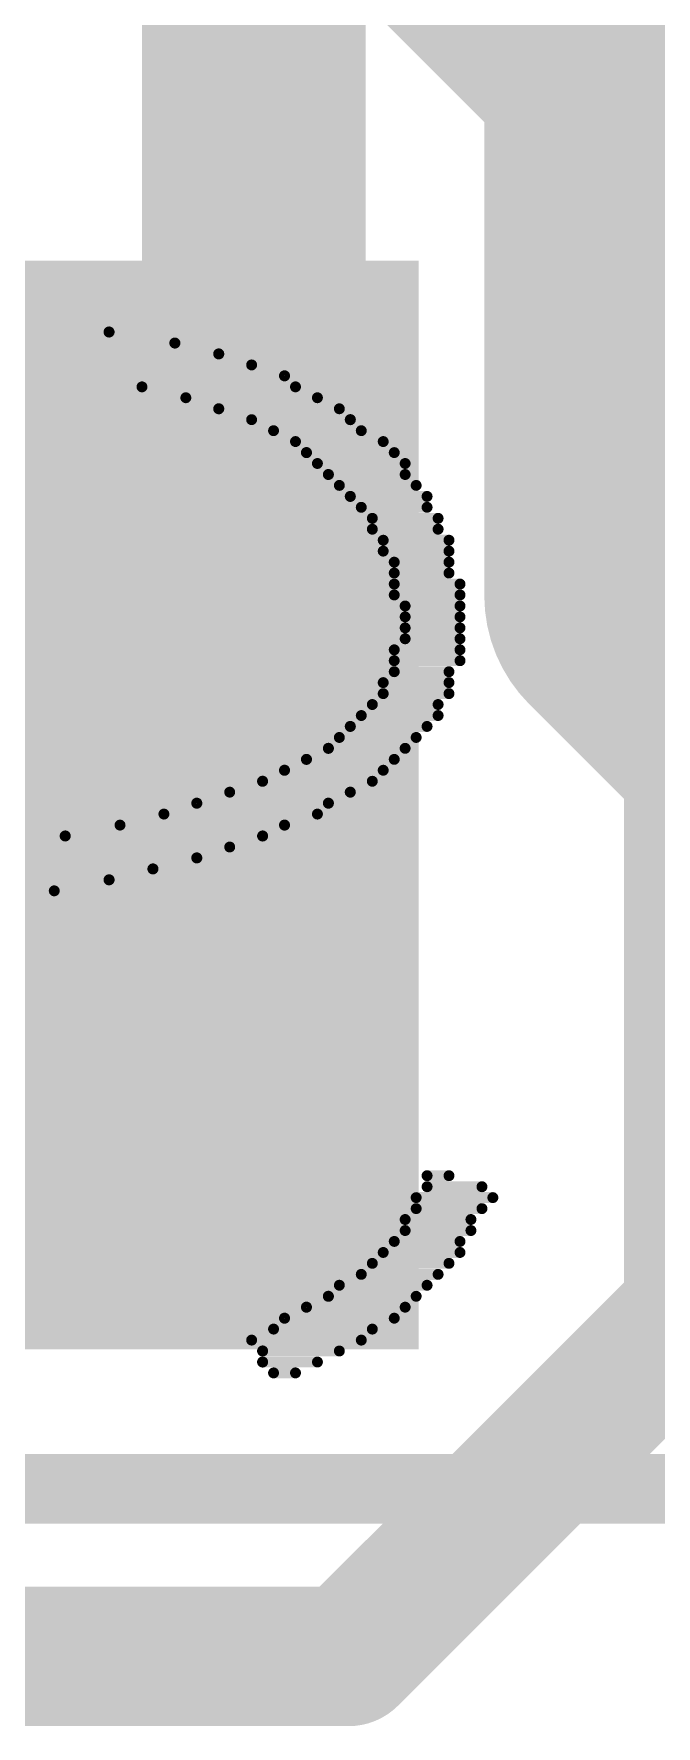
# Model space of a CAD drawing. Header units: inches. Extents: x -0.14 to 1.19, y -0.12 to 0.99.
# Drawn here: x 0.7148 to 0.7593, y 0.295 to 0.4163 of the extents above; entities that cross this region are included whole.
import ezdxf

# ---------------------------------------------------------------- set-up
doc = ezdxf.new("R2010")
doc.units = ezdxf.units.IN
doc.header["$MEASUREMENT"] = 0
for name, color, linetype in [('Bottom Layer', 5, 'Continuous'), ('Bottom Overlay', 54, 'Continuous'), ('Top Layer', 1, 'Continuous'), ('Top Overlay', 2, 'Continuous'), ('Via Holes', 16, 'Continuous')]:
    doc.layers.add(name, color=color, linetype=linetype)

# ---------------------------------------------------------------- blocks, each defined once
blk = doc.blocks.new('SO_14_36')
at = {"layer": 'Top Overlay'}
blk.add_lwpolyline([(-0.071, -0.173, 0.005, 0.005, 0), (0.071, -0.173, 0.005, 0.005, 0)], format="xyseb", dxfattribs=at)

msp = doc.modelspace()

# ---------------------------------------------------------------- hatches: boundary and pattern name
at = {"layer": 'Bottom Layer'}
h = msp.add_hatch(color=5, dxfattribs=at)
edge = h.paths.add_edge_path()
edge.add_arc((0.73, 0.35981), 0.01181, 0, 360)
at = {"layer": 'Top Layer'}
msp.add_hatch(color=1, dxfattribs=at).paths.add_polyline_path([(0.74231, 0.4), (0.611, 0.4), (0.611, 0.322), (0.74231, 0.322)])
h = msp.add_hatch(color=1, dxfattribs=at)
edge = h.paths.add_edge_path()
edge.add_arc((0.73, 0.35981), 0.01181, 0, 360)
at = {"layer": 'Via Holes'}
h = msp.add_hatch(color=7, dxfattribs=at)
edge = h.paths.add_edge_path()
edge.add_arc((0.73, 0.35981), 0.00591, 0, 360)

# ---------------------------------------------------------------- linework, layer by layer
at = {"layer": 'Bottom Layer'}
for points in [[(0.7305, 0.36031, 0.016, 0.016, 0), (0.7305, 0.7615, 0.016, 0.016, 0)], [(0.758, 0.376, 0.022, 0.022, 0), (0.758, 0.727, 0.022, 0.022, 0)], [(0.758, 0.376, 0.022, 0.022, 0), (0.799, 0.335, 0.022, 0.022, 0)], [(0.73, 0.35981, 0.016, 0.016, 0), (0.7305, 0.36031, 0.016, 0.016, 0)]]:
    msp.add_lwpolyline(points, format="xyseb", dxfattribs=at)
for points in [[(0.7525, 0.376, 0.011, 0.011, 1), (0.7635, 0.376, 0.011, 0.011, 1)], [(0.7525, 0.376, 0.011, 0.011, 1), (0.7635, 0.376, 0.011, 0.011, 1)], [(0.726, 0.35981, 0.008, 0.008, 1), (0.734, 0.35981, 0.008, 0.008, 1)], [(0.7265, 0.36031, 0.008, 0.008, 1), (0.7345, 0.36031, 0.008, 0.008, 1)], [(0.7265, 0.36031, 0.008, 0.008, 1), (0.7345, 0.36031, 0.008, 0.008, 1)]]:
    msp.add_lwpolyline(points, format="xyseb", close=True, dxfattribs=at)
at = {"layer": 'Bottom Overlay'}
for points in [[(0.70758, 0.3941, 0.000785, 0.000785, 0), (0.72485, 0.3941, 0.000785, 0.000785, 0)], [(0.70993, 0.39489, 0.000785, 0.000785, 0), (0.72014, 0.39489, 0.000785, 0.000785, 0)], [(0.70836, 0.39332, 0.000785, 0.000785, 0), (0.72799, 0.39332, 0.000785, 0.000785, 0)], [(0.70915, 0.39253, 0.000785, 0.000785, 0), (0.73035, 0.39253, 0.000785, 0.000785, 0)], [(0.70915, 0.39175, 0.000785, 0.000785, 0), (0.7327, 0.39175, 0.000785, 0.000785, 0)], [(0.7225, 0.39096, 0.000785, 0.000785, 0), (0.73349, 0.39096, 0.000785, 0.000785, 0)], [(0.72564, 0.39018, 0.000785, 0.000785, 0), (0.73506, 0.39018, 0.000785, 0.000785, 0)], [(0.72799, 0.38939, 0.000785, 0.000785, 0), (0.73663, 0.38939, 0.000785, 0.000785, 0)], [(0.73035, 0.38861, 0.000785, 0.000785, 0), (0.73741, 0.38861, 0.000785, 0.000785, 0)], [(0.73192, 0.38782, 0.000785, 0.000785, 0), (0.7382, 0.38782, 0.000785, 0.000785, 0)], [(0.73349, 0.38704, 0.000785, 0.000785, 0), (0.73977, 0.38704, 0.000785, 0.000785, 0)], [(0.73427, 0.38625, 0.000785, 0.000785, 0), (0.74055, 0.38625, 0.000785, 0.000785, 0)], [(0.73506, 0.38547, 0.000785, 0.000785, 0), (0.74134, 0.38547, 0.000785, 0.000785, 0)], [(0.73584, 0.38468, 0.000785, 0.000785, 0), (0.74134, 0.38468, 0.000785, 0.000785, 0)], [(0.73663, 0.3839, 0.000785, 0.000785, 0), (0.74212, 0.3839, 0.000785, 0.000785, 0)], [(0.73741, 0.38311, 0.000785, 0.000785, 0), (0.74291, 0.38311, 0.000785, 0.000785, 0)], [(0.7382, 0.38233, 0.000785, 0.000785, 0), (0.74291, 0.38233, 0.000785, 0.000785, 0)], [(0.73898, 0.38154, 0.000785, 0.000785, 0), (0.74369, 0.38154, 0.000785, 0.000785, 0)], [(0.73898, 0.38076, 0.000785, 0.000785, 0), (0.74369, 0.38076, 0.000785, 0.000785, 0)], [(0.73977, 0.37997, 0.000785, 0.000785, 0), (0.74448, 0.37997, 0.000785, 0.000785, 0)], [(0.73977, 0.37919, 0.000785, 0.000785, 0), (0.74448, 0.37919, 0.000785, 0.000785, 0)], [(0.74055, 0.3784, 0.000785, 0.000785, 0), (0.74448, 0.3784, 0.000785, 0.000785, 0)], [(0.74055, 0.37762, 0.000785, 0.000785, 0), (0.74448, 0.37762, 0.000785, 0.000785, 0)], [(0.74055, 0.37683, 0.000785, 0.000785, 0), (0.74526, 0.37683, 0.000785, 0.000785, 0)], [(0.74055, 0.37605, 0.000785, 0.000785, 0), (0.74526, 0.37605, 0.000785, 0.000785, 0)], [(0.74134, 0.37526, 0.000785, 0.000785, 0), (0.74526, 0.37526, 0.000785, 0.000785, 0)], [(0.74134, 0.37448, 0.000785, 0.000785, 0), (0.74526, 0.37448, 0.000785, 0.000785, 0)], [(0.74134, 0.37369, 0.000785, 0.000785, 0), (0.74526, 0.37369, 0.000785, 0.000785, 0)], [(0.74055, 0.37212, 0.000785, 0.000785, 0), (0.74526, 0.37212, 0.000785, 0.000785, 0)], [(0.74134, 0.37291, 0.000785, 0.000785, 0), (0.74526, 0.37291, 0.000785, 0.000785, 0)], [(0.74055, 0.37134, 0.000785, 0.000785, 0), (0.74526, 0.37134, 0.000785, 0.000785, 0)], [(0.73977, 0.36977, 0.000785, 0.000785, 0), (0.74448, 0.36977, 0.000785, 0.000785, 0)], [(0.74055, 0.37055, 0.000785, 0.000785, 0), (0.74448, 0.37055, 0.000785, 0.000785, 0)], [(0.73977, 0.36898, 0.000785, 0.000785, 0), (0.74448, 0.36898, 0.000785, 0.000785, 0)], [(0.7382, 0.36741, 0.000785, 0.000785, 0), (0.74369, 0.36741, 0.000785, 0.000785, 0)], [(0.73898, 0.3682, 0.000785, 0.000785, 0), (0.74369, 0.3682, 0.000785, 0.000785, 0)], [(0.73663, 0.36584, 0.000785, 0.000785, 0), (0.74212, 0.36584, 0.000785, 0.000785, 0)], [(0.73741, 0.36663, 0.000785, 0.000785, 0), (0.74291, 0.36663, 0.000785, 0.000785, 0)], [(0.73584, 0.36506, 0.000785, 0.000785, 0), (0.74134, 0.36506, 0.000785, 0.000785, 0)], [(0.7327, 0.36349, 0.000785, 0.000785, 0), (0.73977, 0.36349, 0.000785, 0.000785, 0)], [(0.73427, 0.36427, 0.000785, 0.000785, 0), (0.74055, 0.36427, 0.000785, 0.000785, 0)], [(0.73113, 0.3627, 0.000785, 0.000785, 0), (0.73898, 0.3627, 0.000785, 0.000785, 0)], [(0.72642, 0.36113, 0.000785, 0.000785, 0), (0.73584, 0.36113, 0.000785, 0.000785, 0)], [(0.72878, 0.36192, 0.000785, 0.000785, 0), (0.73741, 0.36192, 0.000785, 0.000785, 0)], [(0.72407, 0.36035, 0.000785, 0.000785, 0), (0.73506, 0.36035, 0.000785, 0.000785, 0)], [(0.717, 0.35878, 0.000785, 0.000785, 0), (0.73113, 0.35878, 0.000785, 0.000785, 0)], [(0.72093, 0.35956, 0.000785, 0.000785, 0), (0.7327, 0.35956, 0.000785, 0.000785, 0)], [(0.71307, 0.35799, 0.000785, 0.000785, 0), (0.72878, 0.35799, 0.000785, 0.000785, 0)], [(0.70601, 0.35642, 0.000785, 0.000785, 0), (0.72328, 0.35642, 0.000785, 0.000785, 0)], [(0.70915, 0.35721, 0.000785, 0.000785, 0), (0.72642, 0.35721, 0.000785, 0.000785, 0)], [(0.70208, 0.35564, 0.000785, 0.000785, 0), (0.72014, 0.35564, 0.000785, 0.000785, 0)], [(0.69973, 0.35485, 0.000785, 0.000785, 0), (0.71621, 0.35485, 0.000785, 0.000785, 0)], [(0.74291, 0.33444, 0.000785, 0.000785, 0), (0.74448, 0.33444, 0.000785, 0.000785, 0)], [(0.74291, 0.33365, 0.000785, 0.000785, 0), (0.74683, 0.33365, 0.000785, 0.000785, 0)], [(0.74212, 0.33287, 0.000785, 0.000785, 0), (0.74762, 0.33287, 0.000785, 0.000785, 0)], [(0.74212, 0.33208, 0.000785, 0.000785, 0), (0.74683, 0.33208, 0.000785, 0.000785, 0)], [(0.74134, 0.3313, 0.000785, 0.000785, 0), (0.74605, 0.3313, 0.000785, 0.000785, 0)], [(0.74055, 0.32973, 0.000785, 0.000785, 0), (0.74526, 0.32973, 0.000785, 0.000785, 0)], [(0.74134, 0.33051, 0.000785, 0.000785, 0), (0.74605, 0.33051, 0.000785, 0.000785, 0)], [(0.73977, 0.32894, 0.000785, 0.000785, 0), (0.74526, 0.32894, 0.000785, 0.000785, 0)], [(0.7382, 0.32737, 0.000785, 0.000785, 0), (0.74369, 0.32737, 0.000785, 0.000785, 0)], [(0.73898, 0.32816, 0.000785, 0.000785, 0), (0.74448, 0.32816, 0.000785, 0.000785, 0)], [(0.73584, 0.3258, 0.000785, 0.000785, 0), (0.74212, 0.3258, 0.000785, 0.000785, 0)], [(0.73663, 0.32659, 0.000785, 0.000785, 0), (0.74291, 0.32659, 0.000785, 0.000785, 0)], [(0.73427, 0.32502, 0.000785, 0.000785, 0), (0.74134, 0.32502, 0.000785, 0.000785, 0)], [(0.73192, 0.32345, 0.000785, 0.000785, 0), (0.73898, 0.32345, 0.000785, 0.000785, 0)], [(0.7327, 0.32423, 0.000785, 0.000785, 0), (0.74055, 0.32423, 0.000785, 0.000785, 0)], [(0.73035, 0.32266, 0.000785, 0.000785, 0), (0.7382, 0.32266, 0.000785, 0.000785, 0)], [(0.73113, 0.32188, 0.000785, 0.000785, 0), (0.73663, 0.32188, 0.000785, 0.000785, 0)], [(0.73113, 0.32109, 0.000785, 0.000785, 0), (0.73506, 0.32109, 0.000785, 0.000785, 0)], [(0.73192, 0.32031, 0.000785, 0.000785, 0), (0.73349, 0.32031, 0.000785, 0.000785, 0)]]:
    msp.add_lwpolyline(points, format="xyseb", dxfattribs=at)
for points in [[(0.71994, 0.39489, 0.000392, 0.000392, 1), (0.72034, 0.39489, 0.000392, 0.000392, 1)], [(0.72465, 0.3941, 0.000392, 0.000392, 1), (0.72505, 0.3941, 0.000392, 0.000392, 1)], [(0.72779, 0.39332, 0.000392, 0.000392, 1), (0.72819, 0.39332, 0.000392, 0.000392, 1)], [(0.73015, 0.39253, 0.000392, 0.000392, 1), (0.73054, 0.39253, 0.000392, 0.000392, 1)], [(0.7325, 0.39175, 0.000392, 0.000392, 1), (0.7329, 0.39175, 0.000392, 0.000392, 1)], [(0.7223, 0.39096, 0.000392, 0.000392, 1), (0.72269, 0.39096, 0.000392, 0.000392, 1)], [(0.72544, 0.39018, 0.000392, 0.000392, 1), (0.72583, 0.39018, 0.000392, 0.000392, 1)], [(0.73329, 0.39096, 0.000392, 0.000392, 1), (0.73368, 0.39096, 0.000392, 0.000392, 1)], [(0.73486, 0.39018, 0.000392, 0.000392, 1), (0.73525, 0.39018, 0.000392, 0.000392, 1)], [(0.72779, 0.38939, 0.000392, 0.000392, 1), (0.72819, 0.38939, 0.000392, 0.000392, 1)], [(0.73643, 0.38939, 0.000392, 0.000392, 1), (0.73682, 0.38939, 0.000392, 0.000392, 1)], [(0.73015, 0.38861, 0.000392, 0.000392, 1), (0.73054, 0.38861, 0.000392, 0.000392, 1)], [(0.73172, 0.38782, 0.000392, 0.000392, 1), (0.73211, 0.38782, 0.000392, 0.000392, 1)], [(0.73721, 0.38861, 0.000392, 0.000392, 1), (0.73761, 0.38861, 0.000392, 0.000392, 1)], [(0.738, 0.38782, 0.000392, 0.000392, 1), (0.73839, 0.38782, 0.000392, 0.000392, 1)], [(0.73329, 0.38704, 0.000392, 0.000392, 1), (0.73368, 0.38704, 0.000392, 0.000392, 1)], [(0.73957, 0.38704, 0.000392, 0.000392, 1), (0.73996, 0.38704, 0.000392, 0.000392, 1)], [(0.73407, 0.38625, 0.000392, 0.000392, 1), (0.73447, 0.38625, 0.000392, 0.000392, 1)], [(0.73486, 0.38547, 0.000392, 0.000392, 1), (0.73525, 0.38547, 0.000392, 0.000392, 1)], [(0.74036, 0.38625, 0.000392, 0.000392, 1), (0.74075, 0.38625, 0.000392, 0.000392, 1)], [(0.74114, 0.38547, 0.000392, 0.000392, 1), (0.74153, 0.38547, 0.000392, 0.000392, 1)], [(0.73564, 0.38468, 0.000392, 0.000392, 1), (0.73604, 0.38468, 0.000392, 0.000392, 1)], [(0.74114, 0.38468, 0.000392, 0.000392, 1), (0.74153, 0.38468, 0.000392, 0.000392, 1)], [(0.73643, 0.3839, 0.000392, 0.000392, 1), (0.73682, 0.3839, 0.000392, 0.000392, 1)], [(0.73721, 0.38311, 0.000392, 0.000392, 1), (0.73761, 0.38311, 0.000392, 0.000392, 1)], [(0.74193, 0.3839, 0.000392, 0.000392, 1), (0.74232, 0.3839, 0.000392, 0.000392, 1)], [(0.74271, 0.38311, 0.000392, 0.000392, 1), (0.7431, 0.38311, 0.000392, 0.000392, 1)], [(0.738, 0.38233, 0.000392, 0.000392, 1), (0.73839, 0.38233, 0.000392, 0.000392, 1)], [(0.74271, 0.38233, 0.000392, 0.000392, 1), (0.7431, 0.38233, 0.000392, 0.000392, 1)], [(0.73879, 0.38154, 0.000392, 0.000392, 1), (0.73918, 0.38154, 0.000392, 0.000392, 1)], [(0.73879, 0.38076, 0.000392, 0.000392, 1), (0.73918, 0.38076, 0.000392, 0.000392, 1)], [(0.7435, 0.38154, 0.000392, 0.000392, 1), (0.74389, 0.38154, 0.000392, 0.000392, 1)], [(0.7435, 0.38076, 0.000392, 0.000392, 1), (0.74389, 0.38076, 0.000392, 0.000392, 1)], [(0.73957, 0.37997, 0.000392, 0.000392, 1), (0.73996, 0.37997, 0.000392, 0.000392, 1)], [(0.73957, 0.37919, 0.000392, 0.000392, 1), (0.73996, 0.37919, 0.000392, 0.000392, 1)], [(0.74428, 0.37997, 0.000392, 0.000392, 1), (0.74467, 0.37997, 0.000392, 0.000392, 1)], [(0.74428, 0.37919, 0.000392, 0.000392, 1), (0.74467, 0.37919, 0.000392, 0.000392, 1)], [(0.74036, 0.3784, 0.000392, 0.000392, 1), (0.74075, 0.3784, 0.000392, 0.000392, 1)], [(0.74428, 0.3784, 0.000392, 0.000392, 1), (0.74467, 0.3784, 0.000392, 0.000392, 1)], [(0.74036, 0.37762, 0.000392, 0.000392, 1), (0.74075, 0.37762, 0.000392, 0.000392, 1)], [(0.74036, 0.37683, 0.000392, 0.000392, 1), (0.74075, 0.37683, 0.000392, 0.000392, 1)], [(0.74428, 0.37762, 0.000392, 0.000392, 1), (0.74467, 0.37762, 0.000392, 0.000392, 1)], [(0.74507, 0.37683, 0.000392, 0.000392, 1), (0.74546, 0.37683, 0.000392, 0.000392, 1)], [(0.74036, 0.37605, 0.000392, 0.000392, 1), (0.74075, 0.37605, 0.000392, 0.000392, 1)], [(0.74507, 0.37605, 0.000392, 0.000392, 1), (0.74546, 0.37605, 0.000392, 0.000392, 1)], [(0.74114, 0.37526, 0.000392, 0.000392, 1), (0.74153, 0.37526, 0.000392, 0.000392, 1)], [(0.74114, 0.37448, 0.000392, 0.000392, 1), (0.74153, 0.37448, 0.000392, 0.000392, 1)], [(0.74507, 0.37526, 0.000392, 0.000392, 1), (0.74546, 0.37526, 0.000392, 0.000392, 1)], [(0.74507, 0.37448, 0.000392, 0.000392, 1), (0.74546, 0.37448, 0.000392, 0.000392, 1)], [(0.74114, 0.37369, 0.000392, 0.000392, 1), (0.74153, 0.37369, 0.000392, 0.000392, 1)], [(0.74507, 0.37369, 0.000392, 0.000392, 1), (0.74546, 0.37369, 0.000392, 0.000392, 1)], [(0.74036, 0.37212, 0.000392, 0.000392, 1), (0.74075, 0.37212, 0.000392, 0.000392, 1)], [(0.74114, 0.37291, 0.000392, 0.000392, 1), (0.74153, 0.37291, 0.000392, 0.000392, 1)], [(0.74507, 0.37291, 0.000392, 0.000392, 1), (0.74546, 0.37291, 0.000392, 0.000392, 1)], [(0.74507, 0.37212, 0.000392, 0.000392, 1), (0.74546, 0.37212, 0.000392, 0.000392, 1)], [(0.74036, 0.37134, 0.000392, 0.000392, 1), (0.74075, 0.37134, 0.000392, 0.000392, 1)], [(0.74507, 0.37134, 0.000392, 0.000392, 1), (0.74546, 0.37134, 0.000392, 0.000392, 1)], [(0.73957, 0.36977, 0.000392, 0.000392, 1), (0.73996, 0.36977, 0.000392, 0.000392, 1)], [(0.74036, 0.37055, 0.000392, 0.000392, 1), (0.74075, 0.37055, 0.000392, 0.000392, 1)], [(0.74428, 0.37055, 0.000392, 0.000392, 1), (0.74467, 0.37055, 0.000392, 0.000392, 1)], [(0.74428, 0.36977, 0.000392, 0.000392, 1), (0.74467, 0.36977, 0.000392, 0.000392, 1)], [(0.73957, 0.36898, 0.000392, 0.000392, 1), (0.73996, 0.36898, 0.000392, 0.000392, 1)], [(0.74428, 0.36898, 0.000392, 0.000392, 1), (0.74467, 0.36898, 0.000392, 0.000392, 1)], [(0.738, 0.36741, 0.000392, 0.000392, 1), (0.73839, 0.36741, 0.000392, 0.000392, 1)], [(0.73879, 0.3682, 0.000392, 0.000392, 1), (0.73918, 0.3682, 0.000392, 0.000392, 1)], [(0.7435, 0.3682, 0.000392, 0.000392, 1), (0.74389, 0.3682, 0.000392, 0.000392, 1)], [(0.7435, 0.36741, 0.000392, 0.000392, 1), (0.74389, 0.36741, 0.000392, 0.000392, 1)], [(0.73643, 0.36584, 0.000392, 0.000392, 1), (0.73682, 0.36584, 0.000392, 0.000392, 1)], [(0.73721, 0.36663, 0.000392, 0.000392, 1), (0.73761, 0.36663, 0.000392, 0.000392, 1)], [(0.74193, 0.36584, 0.000392, 0.000392, 1), (0.74232, 0.36584, 0.000392, 0.000392, 1)], [(0.74271, 0.36663, 0.000392, 0.000392, 1), (0.7431, 0.36663, 0.000392, 0.000392, 1)], [(0.73564, 0.36506, 0.000392, 0.000392, 1), (0.73604, 0.36506, 0.000392, 0.000392, 1)], [(0.74114, 0.36506, 0.000392, 0.000392, 1), (0.74153, 0.36506, 0.000392, 0.000392, 1)], [(0.7325, 0.36349, 0.000392, 0.000392, 1), (0.7329, 0.36349, 0.000392, 0.000392, 1)], [(0.73407, 0.36427, 0.000392, 0.000392, 1), (0.73447, 0.36427, 0.000392, 0.000392, 1)], [(0.73957, 0.36349, 0.000392, 0.000392, 1), (0.73996, 0.36349, 0.000392, 0.000392, 1)], [(0.74036, 0.36427, 0.000392, 0.000392, 1), (0.74075, 0.36427, 0.000392, 0.000392, 1)], [(0.73093, 0.3627, 0.000392, 0.000392, 1), (0.73133, 0.3627, 0.000392, 0.000392, 1)], [(0.73879, 0.3627, 0.000392, 0.000392, 1), (0.73918, 0.3627, 0.000392, 0.000392, 1)], [(0.72622, 0.36113, 0.000392, 0.000392, 1), (0.72662, 0.36113, 0.000392, 0.000392, 1)], [(0.72858, 0.36192, 0.000392, 0.000392, 1), (0.72897, 0.36192, 0.000392, 0.000392, 1)], [(0.73564, 0.36113, 0.000392, 0.000392, 1), (0.73604, 0.36113, 0.000392, 0.000392, 1)], [(0.73721, 0.36192, 0.000392, 0.000392, 1), (0.73761, 0.36192, 0.000392, 0.000392, 1)], [(0.72387, 0.36035, 0.000392, 0.000392, 1), (0.72426, 0.36035, 0.000392, 0.000392, 1)], [(0.73486, 0.36035, 0.000392, 0.000392, 1), (0.73525, 0.36035, 0.000392, 0.000392, 1)], [(0.7168, 0.35878, 0.000392, 0.000392, 1), (0.7172, 0.35878, 0.000392, 0.000392, 1)], [(0.72073, 0.35956, 0.000392, 0.000392, 1), (0.72112, 0.35956, 0.000392, 0.000392, 1)], [(0.73093, 0.35878, 0.000392, 0.000392, 1), (0.73133, 0.35878, 0.000392, 0.000392, 1)], [(0.7325, 0.35956, 0.000392, 0.000392, 1), (0.7329, 0.35956, 0.000392, 0.000392, 1)], [(0.72858, 0.35799, 0.000392, 0.000392, 1), (0.72897, 0.35799, 0.000392, 0.000392, 1)], [(0.72308, 0.35642, 0.000392, 0.000392, 1), (0.72348, 0.35642, 0.000392, 0.000392, 1)], [(0.72622, 0.35721, 0.000392, 0.000392, 1), (0.72662, 0.35721, 0.000392, 0.000392, 1)], [(0.71994, 0.35564, 0.000392, 0.000392, 1), (0.72034, 0.35564, 0.000392, 0.000392, 1)], [(0.71602, 0.35485, 0.000392, 0.000392, 1), (0.71641, 0.35485, 0.000392, 0.000392, 1)], [(0.74271, 0.33444, 0.000392, 0.000392, 1), (0.7431, 0.33444, 0.000392, 0.000392, 1)], [(0.74428, 0.33444, 0.000392, 0.000392, 1), (0.74467, 0.33444, 0.000392, 0.000392, 1)], [(0.74271, 0.33365, 0.000392, 0.000392, 1), (0.7431, 0.33365, 0.000392, 0.000392, 1)], [(0.74664, 0.33365, 0.000392, 0.000392, 1), (0.74703, 0.33365, 0.000392, 0.000392, 1)], [(0.74193, 0.33287, 0.000392, 0.000392, 1), (0.74232, 0.33287, 0.000392, 0.000392, 1)], [(0.74193, 0.33208, 0.000392, 0.000392, 1), (0.74232, 0.33208, 0.000392, 0.000392, 1)], [(0.74664, 0.33208, 0.000392, 0.000392, 1), (0.74703, 0.33208, 0.000392, 0.000392, 1)], [(0.74742, 0.33287, 0.000392, 0.000392, 1), (0.74781, 0.33287, 0.000392, 0.000392, 1)], [(0.74114, 0.3313, 0.000392, 0.000392, 1), (0.74153, 0.3313, 0.000392, 0.000392, 1)], [(0.74585, 0.3313, 0.000392, 0.000392, 1), (0.74624, 0.3313, 0.000392, 0.000392, 1)], [(0.74036, 0.32973, 0.000392, 0.000392, 1), (0.74075, 0.32973, 0.000392, 0.000392, 1)], [(0.74114, 0.33051, 0.000392, 0.000392, 1), (0.74153, 0.33051, 0.000392, 0.000392, 1)], [(0.74507, 0.32973, 0.000392, 0.000392, 1), (0.74546, 0.32973, 0.000392, 0.000392, 1)], [(0.74585, 0.33051, 0.000392, 0.000392, 1), (0.74624, 0.33051, 0.000392, 0.000392, 1)], [(0.73957, 0.32894, 0.000392, 0.000392, 1), (0.73996, 0.32894, 0.000392, 0.000392, 1)], [(0.74507, 0.32894, 0.000392, 0.000392, 1), (0.74546, 0.32894, 0.000392, 0.000392, 1)], [(0.738, 0.32737, 0.000392, 0.000392, 1), (0.73839, 0.32737, 0.000392, 0.000392, 1)], [(0.73879, 0.32816, 0.000392, 0.000392, 1), (0.73918, 0.32816, 0.000392, 0.000392, 1)], [(0.7435, 0.32737, 0.000392, 0.000392, 1), (0.74389, 0.32737, 0.000392, 0.000392, 1)], [(0.74428, 0.32816, 0.000392, 0.000392, 1), (0.74467, 0.32816, 0.000392, 0.000392, 1)], [(0.73564, 0.3258, 0.000392, 0.000392, 1), (0.73604, 0.3258, 0.000392, 0.000392, 1)], [(0.73643, 0.32659, 0.000392, 0.000392, 1), (0.73682, 0.32659, 0.000392, 0.000392, 1)], [(0.74193, 0.3258, 0.000392, 0.000392, 1), (0.74232, 0.3258, 0.000392, 0.000392, 1)], [(0.74271, 0.32659, 0.000392, 0.000392, 1), (0.7431, 0.32659, 0.000392, 0.000392, 1)], [(0.73407, 0.32502, 0.000392, 0.000392, 1), (0.73447, 0.32502, 0.000392, 0.000392, 1)], [(0.74114, 0.32502, 0.000392, 0.000392, 1), (0.74153, 0.32502, 0.000392, 0.000392, 1)], [(0.73172, 0.32345, 0.000392, 0.000392, 1), (0.73211, 0.32345, 0.000392, 0.000392, 1)], [(0.7325, 0.32423, 0.000392, 0.000392, 1), (0.7329, 0.32423, 0.000392, 0.000392, 1)], [(0.73879, 0.32345, 0.000392, 0.000392, 1), (0.73918, 0.32345, 0.000392, 0.000392, 1)], [(0.74036, 0.32423, 0.000392, 0.000392, 1), (0.74075, 0.32423, 0.000392, 0.000392, 1)], [(0.73015, 0.32266, 0.000392, 0.000392, 1), (0.73054, 0.32266, 0.000392, 0.000392, 1)], [(0.738, 0.32266, 0.000392, 0.000392, 1), (0.73839, 0.32266, 0.000392, 0.000392, 1)], [(0.73093, 0.32188, 0.000392, 0.000392, 1), (0.73133, 0.32188, 0.000392, 0.000392, 1)], [(0.73093, 0.32109, 0.000392, 0.000392, 1), (0.73133, 0.32109, 0.000392, 0.000392, 1)], [(0.73486, 0.32109, 0.000392, 0.000392, 1), (0.73525, 0.32109, 0.000392, 0.000392, 1)], [(0.73643, 0.32188, 0.000392, 0.000392, 1), (0.73682, 0.32188, 0.000392, 0.000392, 1)], [(0.73172, 0.32031, 0.000392, 0.000392, 1), (0.73211, 0.32031, 0.000392, 0.000392, 1)], [(0.73329, 0.32031, 0.000392, 0.000392, 1), (0.73368, 0.32031, 0.000392, 0.000392, 1)]]:
    msp.add_lwpolyline(points, format="xyseb", close=True, dxfattribs=at)
at = {"layer": 'Top Layer'}
for points in [[(0.729, 0.435, 0.01, 0.01, 0), (0.762, 0.402, 0.01, 0.01, 0)], [(0.762, 0.32471, 0.01, 0.01, 0), (0.762, 0.402, 0.01, 0.01, 0)], [(0.73729, 0.3, 0.01, 0.01, 0), (0.762, 0.32471, 0.01, 0.01, 0)], [(0.67, 0.3, 0.01, 0.01, 0), (0.73729, 0.3, 0.01, 0.01, 0)]]:
    msp.add_lwpolyline(points, format="xyseb", dxfattribs=at)
for points in [[(0.7595, 0.402, 0.005, 0.005, 1), (0.7645, 0.402, 0.005, 0.005, 1)], [(0.7595, 0.402, 0.005, 0.005, 1), (0.7645, 0.402, 0.005, 0.005, 1)], [(0.7595, 0.32471, 0.005, 0.005, 1), (0.7645, 0.32471, 0.005, 0.005, 1)], [(0.7595, 0.32471, 0.005, 0.005, 1), (0.7645, 0.32471, 0.005, 0.005, 1)], [(0.73479, 0.3, 0.005, 0.005, 1), (0.73979, 0.3, 0.005, 0.005, 1)], [(0.73479, 0.3, 0.005, 0.005, 1), (0.73979, 0.3, 0.005, 0.005, 1)]]:
    msp.add_lwpolyline(points, format="xyseb", close=True, dxfattribs=at)

# ---------------------------------------------------------------- block references
msp.add_blockref('SO_14_36', (0.74231, 0.485))

doc.saveas('drawing.dxf')
